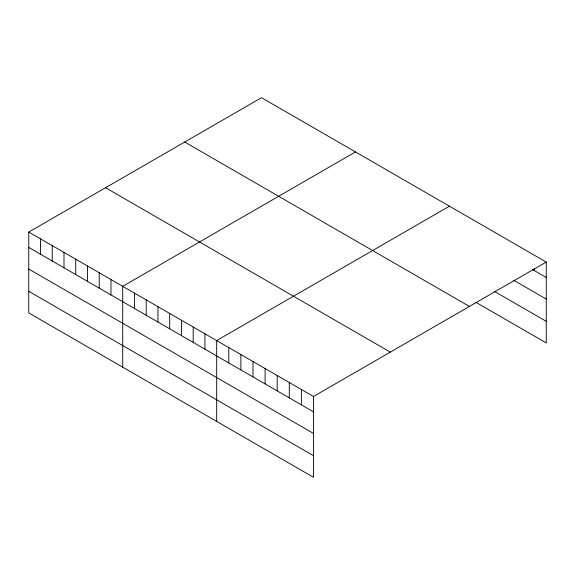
<?xml version="1.0" encoding="UTF-8"?>
<svg xmlns="http://www.w3.org/2000/svg" width="575" height="575" viewBox="0 0 575 575"><rect width="100%" height="100%" fill="white"/><g stroke="black" fill="none" stroke-linecap="round" stroke-linejoin="round"><path stroke-width="0.86" d="M28.75 232.07L313.49 396.47L313.49 477.308L28.75 312.915L28.75 232.07L261.51 97.692L546.25 262.085L546.25 342.93L475.906 302.321M355.472 151.944L122.712 286.321L122.712 367.166M449.434 206.195L216.682 340.572L216.682 421.418M313.49 396.47L546.25 262.085M532.637 269.603L546.25 277.466M513.727 280.291L546.25 299.065M494.062 291.194L546.25 321.324M184.697 142.039L469.437 306.432M105.563 187.723L390.303 352.123M28.75 247.451L313.49 411.844M28.75 269.05L313.49 433.449M28.75 291.309L313.49 455.709M534.146 268.769L534.146 270.48M301.393 389.476L301.393 404.857M289.29 382.49L289.29 397.871M277.186 375.504L277.186 390.885M265.089 368.518L265.089 383.899M252.986 361.531L252.986 376.912M240.882 354.545L240.882 369.926M228.785 347.559L228.785 362.94M204.937 333.787L204.937 349.169M193.193 327.01L193.193 342.384M181.441 320.232L181.441 335.606M169.697 313.447L169.697 328.828M157.952 306.669L157.952 322.043M146.208 299.884L146.208 315.265M134.464 293.106L134.464 308.48M110.968 279.543L110.968 294.918M99.223 272.758L99.223 288.14M87.479 265.981L87.479 281.355M75.735 259.196L75.735 274.577M63.99 252.418L63.99 267.792M52.239 245.633L52.239 261.014M40.494 238.855L40.494 254.229"/></g></svg>
